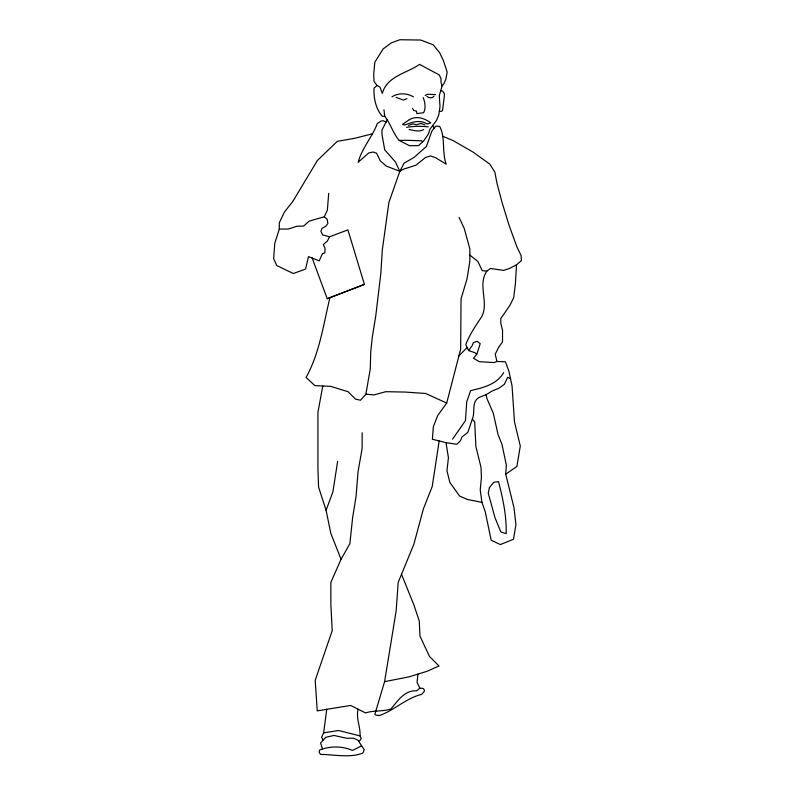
<?xml version="1.0" encoding="UTF-8"?>
<svg xmlns="http://www.w3.org/2000/svg" width="795" height="795" viewBox="0 0 795 795"><rect width="100%" height="100%" fill="white"/><g stroke="black" fill="none" stroke-linecap="round" stroke-linejoin="round"><path stroke-width="1.19" d="M358.058 709.19C355.882 718.521 360.642 726.908 360.026 735.912L361.218 738.466L360.215 740.254L358.515 741.208M442.08 85.959L440.977 82.213L440.977 78.457L439.218 74.929L419.581 64.355C406.891 73.329 387.006 76.002 382.306 93.452L380.01 87.112L376.999 85.472L373.988 81.388L373.71 74.174L374.823 62.239L383.15 48.912L391.488 42.801L399.815 39.75L420.654 40.028L433.156 44.749L439.754 52.838L443.461 60.758L447.178 72.136L445.856 79.222L443.998 83.555L442.08 85.959L439.307 95.638L439.993 106.719L438.8 114.897L436.405 120.522L429.926 129.217L428.396 133.997L424.132 140.298L418.667 145.584L409.634 145.753L399.229 140.467C392.959 133.232 390.584 123.762 384.77 116.249L383.935 109.74M486.073 394.668L479.067 397.401C470.958 402.359 475.559 411.77 472.369 419.025L474.695 421.906L475.877 446.442L481.025 467.41L481.412 477.706L480.23 489.968L481.929 502.351L485.328 512.059L491.161 540.212L500.383 544.575L513.5 539.239L515.925 524.68L513.987 507.687L505.729 474.198L506.345 465.045L501.993 444.465L498.038 434.577L493.288 413.201L486.957 398.563L486.073 394.668L492.165 391.011L498.863 388.268L504.348 384.313L507.697 377.307L510.539 378.817M328.723 193.304L327.341 210.198L324.251 216.806L309.235 221.119L303.531 226.118L296.853 226.257L288.366 229.04L279.323 229.04L274.802 243.161L273.629 258.544L276.749 265.55L293.305 273.53L305.578 269.058L308.51 256.596L319.222 260.879L322.531 253.476L324.867 252.889L325.066 248.418L323.307 244.522L327.401 241.014L329.537 236.821L347.892 229.874L364.438 284.411L327.232 298.701L312.107 257.858M442.626 136.213L453.349 140.715L473.214 152.193L489.75 164.108L494.858 172.127L497.044 183.546L502.162 202.834L509.207 225.681L516.989 247.066L521.122 255.573L521.371 260.68L516.502 264.815L515.408 283.785L513.689 297.737L509.824 305.459L500.8 318.557L500.8 323.277L502.519 330.154L502.519 341.959L498.872 346.888L495.225 354.192L496.935 361.486L505.411 361.755L509.019 371.613L512.059 386.022L514.464 421.777L520.298 446.045L516.899 466.427L505.729 474.198M417.912 674.12L417.087 682.527L419.899 688.142L423.059 688.44L424.232 689.822L424.371 691.342L421.589 694.383C406.185 698.209 394.598 709.985 379.851 715.43L376.701 715.331L374.833 714.447L384.591 681.653L396.149 610.948L398.196 582.387L413.837 544.317L423.367 508.969L432.202 486.53L439.188 440.947M326.765 709.19L323.644 732.861L321.617 737.213L323.177 740.135M337.646 461.329L332.886 491.916L326.079 510.271L330.839 533.385L341.055 559.273L330.849 582.387L330.849 604.15L332.211 630.664L315.198 680.291L317.245 710.889L350.575 705.443L365.541 712.926C373.819 710.193 382.584 711.714 390.852 709.031C397.828 701.001 404.327 690.07 416.669 690.805L419.899 688.142M329.915 297.747C323.376 324.618 319.689 352.98 306.055 377.466L314.959 385.645L330.621 386.36L348.071 391.697L355.554 399.17L360.533 400.233L365.879 394.191L370.261 368.969L370.758 351.877L372.269 337.289L375.797 315.665L380.825 273.42L382.335 249.789L388.874 202.516L399.835 171.303L404.128 163.124L414.274 157.271L426.408 146.429L431.844 131.155L435.7 126.157L439.565 126.296C445.647 137.038 441.752 152.262 446.184 164.148L435.66 157.738L430.453 155.929L425.544 157.44L415.924 165.241L403.204 169.246L399.835 171.303L386.291 166.115L380.239 160.789L376.631 153.296L373.034 152.004L368.711 153.008L358.187 162.23C361.864 148.357 372.209 137.088 377.317 123.533L381.133 121.009L383.26 120.731L386.151 122.062M322.79 386.002L317.921 412.376L317.921 468.802L318.596 487.156L326.079 510.271M472.369 419.025L467.808 432.42L462.014 436.992L460.494 440.649L456.847 444.296L445.995 442.646L432.391 439.247L433.364 426.627L437.737 415.467L446.701 403.085L460.653 349.124L461.05 298.811L467.043 278.836L469.845 261.267L469.845 248.885L464.25 228.523L459.053 217.343M516.502 264.815L509.456 268.452L503.613 270.399L490.485 268.452L486.838 271.125C477.139 285.296 489.482 302.726 481.472 317.056C475.599 325.811 469.607 334.635 465.791 344.533L468.583 350.545L474.794 352.662L476.752 354.232M387.165 119.886L381.918 130.161L381.998 134.574L384.701 149.838L395.512 162.081L399.835 171.303M341.055 559.273L349.889 543.641L352.612 517.803L356.021 496.726L358.058 471.574L362.142 448.459L362.142 432.818M452.584 439.088L465.453 420.654L466.735 401.793L470.6 390.653C482.982 387.702 496.776 384.581 503.623 372.646M468.583 350.545L472.24 345.606L473.313 342.595L477.179 341.313L480.19 343.669L476.96 353.974L473.532 358.267L479.325 361.705L493.934 362.56L496.935 361.486M458.775 355.991L467.192 347.534M433.961 96.165L432.44 97.527L430.82 97.725L428.952 97.626L426.975 96.414M376.999 85.472L374.028 88.136C373.521 97.735 375.727 109.014 382.355 116.249L384.77 116.249M423.715 129.585C419.313 132.189 413.768 130.539 409.137 129.486M425.176 95.509L427.432 94.327L435.491 94.565M361.198 745.998L352.513 750.46C342.138 745.839 330.014 745.968 319.59 750.063L319.153 752.368L320.594 754.385C334.208 754.614 350.118 758.122 362.818 753.094L364.259 749.774L357.909 740.135L353.447 738.257L346.65 738.257L333.97 735.445L325.761 737.323L320.594 742.947L322.472 748.811M391.955 96.841C398.305 92.687 406.99 93.005 413.42 96.841M327.232 298.701L364.438 284.411M406.931 98.64L403.264 100.071L396.158 97.388M408.521 125.411L413.052 123.871L416.192 124.745L420.982 123.454L424.997 124.895M406.613 127.319C413.708 126.157 421.062 126.067 428.296 126.852M372.169 133.858L354.888 138.251L337.319 141.341L317.453 160.391L292.858 201.373L284.372 212.106L279.284 222.848L279.323 229.04M323.644 732.861L338.67 730.516L360.026 735.912M384.591 681.653L409.067 676.843L426.756 671.397L438.999 665.962L429.479 656.441L419.959 636.05L419.273 621.094L413.837 604.776L401.525 574.278M399.229 140.467C406.752 140.039 414.165 140.665 421.698 140.814L422.622 141.758M365.879 394.191L374.067 394.896L385.814 391.697L405.043 392.054L425.693 393.475L446.701 403.085M486.838 271.125L482.217 270.648L477.845 261.406L469.845 255.076M439.347 111.111L441.394 111.409L442.577 110.485L444.335 95.986L444.335 93.552L442.656 91.117L440.698 90.799M329.537 236.821L322.581 234.883L320.912 231.266L321.886 228.483L325.92 226.118L327.868 223.484L327.172 219.311L324.251 216.806M481.929 502.351L467.361 499.439L459.59 496.04L449.881 482.446L446.959 470.799L448.42 457.691L445.995 442.646M432.997 125.809L434.149 128.154M412.535 108.448L413.817 110.545L416.5 111.131L416.878 113.645L423.636 112.691C426.031 108.08 425.096 102.177 423.159 97.527M489.442 487.574L488.239 493.129L495.047 517.883L500.87 531.954L506.167 533.654C506.644 515.915 502.907 498.614 498.525 481.611L493.745 482.327L489.442 487.574M409.346 119.677L402.538 124.388L405.053 125.014C412.039 122.052 420.138 119.489 427.144 123.96L430.81 122.917C424.729 118.306 416.431 115.404 409.346 119.677"/></g></svg>
